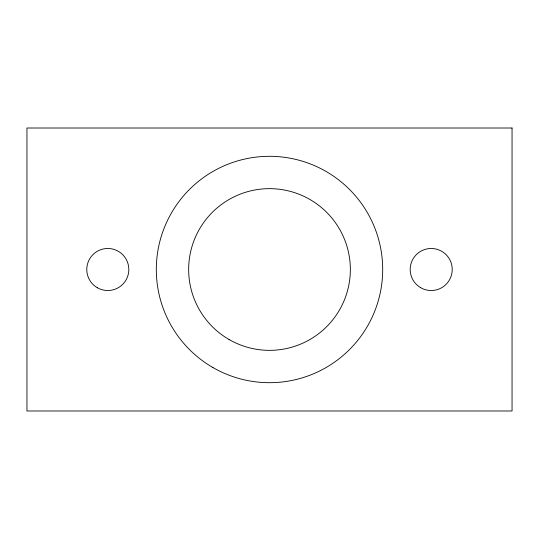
<?xml version="1.0" encoding="UTF-8"?>
<svg xmlns="http://www.w3.org/2000/svg" width="539" height="539" viewBox="0 0 539 539"><rect width="100%" height="100%" fill="white"/><g stroke="black" fill="none" stroke-linecap="round" stroke-linejoin="round"><path stroke-width="0.81" d="M512.05 128.012L26.95 128.012L26.95 410.987L512.05 410.987L512.05 128.012M212.905 367.524A113.19 113.19 0 0 0 382.69 269.5A113.19 113.19 0 0 0 212.905 171.476A113.19 113.19 0 0 0 212.905 367.524M229.075 339.516A80.85 80.85 0 0 0 350.35 269.5A80.85 80.85 0 0 0 229.075 199.484A80.85 80.85 0 0 0 229.075 339.516M97.29 287.705A21.021 21.021 0 0 0 128.821 269.5A21.021 21.021 0 0 0 97.29 251.295A21.021 21.021 0 0 0 97.29 287.705M420.689 287.705A21.021 21.021 0 0 0 452.221 269.5A21.021 21.021 0 0 0 420.689 251.295A21.021 21.021 0 0 0 420.689 287.705"/></g></svg>
